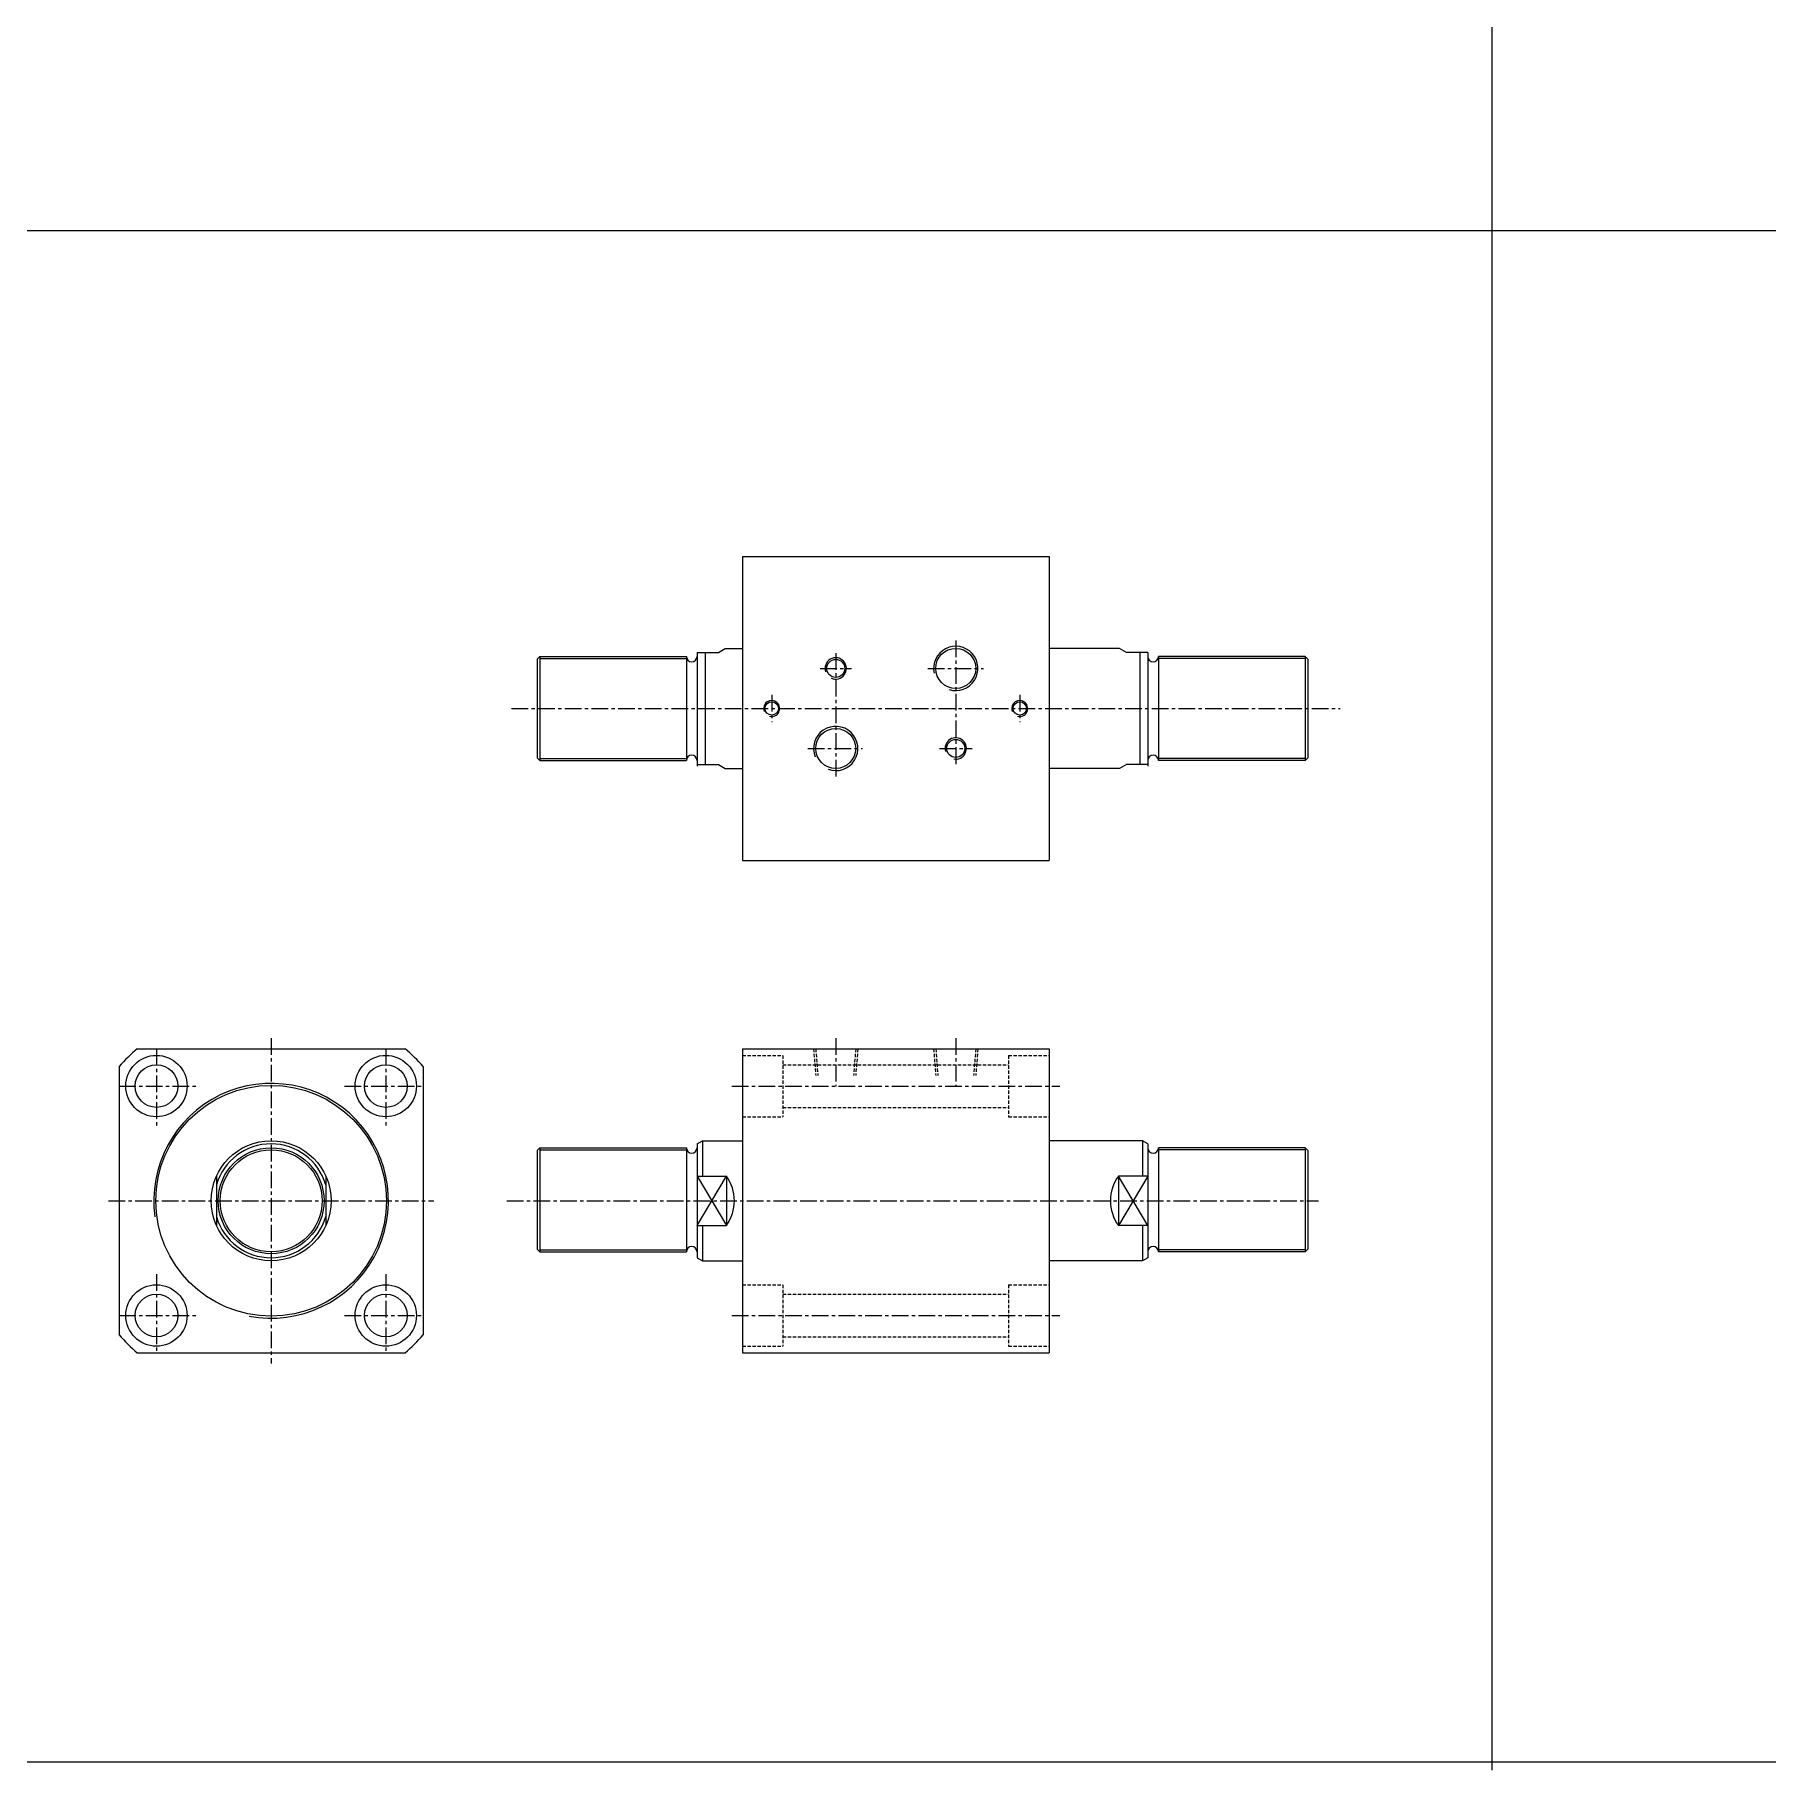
# Model space of a CAD drawing. Extents: x 0 to 4236, y -3 to 1298.
# Drawn here: x 2048 to 2698, y -3 to 647 of the extents above; entities that cross this region are included whole.
import ezdxf

# ---------------------------------------------------------------- set-up
doc = ezdxf.new("R2010")
doc.units = 0
doc.header["$LTSCALE"] = 5
doc.header["$MEASUREMENT"] = 0
doc.linetypes.add('CENTER', pattern=[2, 1.25, -0.25, 0.25, -0.25])
doc.linetypes.add('HIDDEN', pattern=[0.375, 0.25, -0.125])
doc.layers.get('0').update_dxf_attribs({"linetype": 'CONTINUOUS'})
doc.layers.add('HIDDEN', color=2, linetype='HIDDEN')
doc.layers.add('ML', color=3, linetype='CONTINUOUS')
doc.styles.add('GHS', font='romans', dxfattribs={"bigfont": 'ghs'})

msp = doc.modelspace()

# ---------------------------------------------------------------- linework, layer by layer
for p, q in [((2594, 1298), (2594, -3.03)), ((4236, 574), (0, 574)), ((4071.8, 574), (0, 574)), ((4236, 574), (0, 574)), ((2312.99, 451.96), (2312.99, 337.96)), ((2312.99, 451.96), (2427.99, 451.96)), ((2427.99, 451.96), (2427.99, 337.96)), ((2304, 415.96), (2306.59, 417.46)), ((2306.59, 417.46), (2312.99, 417.46)), ((2454.39, 417.46), (2427.99, 417.46)), ((2456.98, 415.96), (2454.39, 417.46)), ((2235.99, 413.46), (2236.99, 414.46)), ((2235.99, 413.46), (2235.99, 376.46)), ((2236.99, 414.46), (2291.99, 414.46)), ((2236.99, 414.46), (2236.99, 375.46)), ((2291.99, 414.46), (2291.99, 375.46)), ((2295.99, 415.96), (2295.99, 373.96)), ((2295.99, 415.96), (2304, 415.96)), ((2295.99, 415.96), (2295.99, 373.27)), ((2295.99, 415.96), (2295.99, 373.96)), ((2298.99, 415.96), (2298.99, 373.96)), ((2312.99, 409.96), (2312.99, 394.96)), ((2427.99, 409.96), (2427.99, 394.96)), ((2464.99, 415.96), (2456.98, 415.96)), ((2461.99, 415.96), (2461.99, 373.96)), ((2464.99, 415.96), (2464.99, 373.96)), ((2464.99, 415.96), (2464.99, 373.27)), ((2464.99, 415.96), (2464.99, 373.96)), ((2523.99, 414.46), (2468.99, 414.46)), ((2468.99, 414.46), (2468.99, 375.46)), ((2524.99, 413.46), (2523.99, 414.46)), ((2523.99, 414.46), (2523.99, 375.46)), ((2524.99, 413.46), (2524.99, 376.46)), ((2235.99, 376.46), (2236.99, 375.46)), ((2236.99, 375.46), (2291.99, 375.46)), ((2295.99, 373.96), (2304, 373.96)), ((2304, 373.96), (2306.59, 372.46)), ((2306.59, 372.46), (2312.99, 372.46)), ((2454.39, 372.46), (2427.99, 372.46)), ((2456.98, 373.96), (2454.39, 372.46)), ((2464.99, 373.96), (2456.98, 373.96)), ((2523.99, 375.46), (2468.99, 375.46)), ((2524.99, 376.46), (2523.99, 375.46)), ((2312.99, 337.96), (2427.99, 337.96)), ((2086.03, 267.43), (2186.57, 267.43)), ((2312.99, 267.43), (2312.99, 210.43)), ((2312.99, 267.43), (2427.99, 267.43)), ((2427.99, 267.43), (2427.99, 153.43)), ((2079.3, 260.7), (2079.3, 160.16)), ((2193.3, 260.7), (2193.3, 160.16)), ((2235.99, 229.28), (2236.99, 230.28)), ((2235.99, 229.28), (2235.99, 192.28)), ((2236.99, 230.28), (2291.99, 230.28)), ((2236.99, 230.28), (2236.99, 191.28)), ((2291.99, 230.28), (2291.99, 191.28)), ((2295.99, 231.78), (2297.99, 232.93)), ((2295.99, 231.78), (2295.99, 189.09)), ((2295.99, 231.78), (2295.99, 189.78)), ((2297.99, 232.93), (2312.99, 232.93)), ((2297.99, 232.93), (2297.99, 219.71)), ((2462.99, 232.93), (2427.99, 232.93)), ((2462.99, 232.93), (2462.99, 219.71)), ((2464.99, 231.78), (2462.99, 232.93)), ((2464.99, 231.78), (2464.99, 189.09)), ((2464.99, 231.78), (2464.99, 189.78)), ((2523.99, 230.28), (2468.99, 230.28)), ((2468.99, 230.28), (2468.99, 191.28)), ((2524.99, 229.28), (2523.99, 230.28)), ((2523.99, 230.28), (2523.99, 191.28)), ((2524.99, 229.28), (2524.99, 192.28)), ((2115.8, 219.71), (2115.8, 201.16)), ((2156.8, 219.71), (2156.8, 201.16)), ((2295.99, 219.71), (2306.99, 219.71)), ((2306.99, 219.71), (2306.99, 201.16)), ((2464.99, 219.71), (2453.99, 219.71)), ((2453.99, 219.71), (2453.99, 201.16)), ((2312.99, 210.43), (2312.99, 153.43)), ((2295.99, 201.16), (2306.99, 201.16)), ((2297.99, 201.16), (2297.99, 187.93)), ((2297.99, 197.18), (2297.99, 187.93)), ((2464.99, 201.16), (2453.99, 201.16)), ((2462.99, 201.16), (2462.99, 187.93)), ((2462.99, 197.18), (2462.99, 187.93)), ((2235.99, 192.28), (2236.99, 191.28)), ((2236.99, 191.28), (2291.99, 191.28)), ((2295.99, 189.09), (2297.99, 187.93)), ((2464.99, 189.09), (2462.99, 187.93)), ((2523.99, 191.28), (2468.99, 191.28)), ((2524.99, 192.28), (2523.99, 191.28)), ((2297.99, 187.93), (2312.99, 187.93)), ((2462.99, 187.93), (2427.99, 187.93)), ((2086.03, 153.43), (2186.57, 153.43)), ((2312.99, 153.43), (2427.99, 153.43)), ((4236, 0), (0, 0)), ((4071.8, 0), (0, 0))]:
    msp.add_line(p, q)
at = {"color": 3}
for p, q in [((2236.99, 413.71), (2292.14, 413.71)), ((2523.99, 413.71), (2468.84, 413.71)), ((2236.99, 376.21), (2292.14, 376.21)), ((2523.99, 376.21), (2468.84, 376.21)), ((2236.99, 229.53), (2292.14, 229.53)), ((2523.99, 229.53), (2468.84, 229.53)), ((2236.99, 192.03), (2292.14, 192.03)), ((2523.99, 192.03), (2468.84, 192.03))]:
    msp.add_line(p, q, dxfattribs=at)
at = {"color": 7}
for centre, radius in [((2392.99, 409.96), 7.5), ((2347.99, 409.96), 3.38), ((2323.99, 394.96), 2.5), ((2416.99, 394.96), 2.5), ((2347.99, 379.96), 7.5), ((2392.99, 379.96), 3.38), ((2136.3, 210.43), 43.25)]:
    msp.add_circle(centre, radius, dxfattribs=at)
for centre, radius in [((2093.3, 253.43), 11.5), ((2093.3, 253.43), 8), ((2179.3, 253.43), 11.5), ((2179.3, 253.43), 8), ((2136.3, 210.43), 22.5), ((2136.3, 210.43), 19.1), ((2093.3, 167.43), 11.5), ((2179.3, 167.43), 11.5), ((2093.3, 167.43), 8), ((2179.3, 167.43), 8)]:
    msp.add_circle(centre, radius)
for centre, radius, start, end in [((2293.99, 414.46), 2, 180, 0), ((2466.99, 414.46), 2, 180, 0), ((2293.99, 375.46), 2, 0, 180), ((2466.99, 375.46), 2, 0, 180), ((2136.3, 210.43), 76, 131.40962, 138.59038), ((2136.3, 210.43), 76, 41.40962, 48.59038), ((2136.3, 210.43), 21.35, 16.1784, 163.8216), ((2293.99, 230.28), 2, 180, 0), ((2466.99, 230.28), 2, 180, 0), ((2294.16, 210.43), 15.83, 324.14739, 35.85261), ((2466.82, 210.43), 15.83, 144.14739, 215.85261), ((2136.3, 210.43), 21.35, 196.1784, 343.8216), ((2293.99, 191.28), 2, 0, 180), ((2466.99, 191.28), 2, 0, 180), ((2136.3, 210.43), 76, 221.40962, 228.59038), ((2136.3, 210.43), 76, 311.40962, 318.59038)]:
    msp.add_arc(centre, radius, start, end)
at = {"layer": 'HIDDEN'}
for p, q in [((2339.69, 267.43), (2340.49, 257.43)), ((2340.49, 267.43), (2341.29, 257.43)), ((2355.49, 267.43), (2354.69, 257.43)), ((2356.29, 267.43), (2355.49, 257.43)), ((2384.69, 267.43), (2385.49, 257.43)), ((2385.49, 267.43), (2386.29, 257.43)), ((2400.49, 267.43), (2399.69, 257.43)), ((2401.29, 267.43), (2400.49, 257.43)), ((2312.99, 264.93), (2328.19, 264.93)), ((2328.19, 264.93), (2328.19, 241.93)), ((2328.19, 261.43), (2412.79, 261.43)), ((2412.79, 264.93), (2427.99, 264.93)), ((2412.79, 264.93), (2412.79, 241.93)), ((2312.99, 241.93), (2328.19, 241.93)), ((2328.19, 245.43), (2412.79, 245.43)), ((2412.79, 241.93), (2427.99, 241.93)), ((2312.99, 178.93), (2328.19, 178.93)), ((2328.19, 178.93), (2328.19, 155.93)), ((2412.79, 178.93), (2427.99, 178.93)), ((2412.79, 178.93), (2412.79, 155.93)), ((2328.19, 175.43), (2412.79, 175.43)), ((2328.19, 159.43), (2412.79, 159.43)), ((2312.99, 155.93), (2328.19, 155.93)), ((2412.79, 155.93), (2427.99, 155.93))]:
    msp.add_line(p, q, dxfattribs=at)
at = {"layer": 'ML', "color": 1, "linetype": 'CENTER'}
for p, q in [((2392.99, 420.39), (2392.99, 373.86)), ((2342.16, 409.96), (2353.92, 409.96)), ((2347.99, 415.73), (2347.99, 369.46)), ((2382.55, 409.96), (2403.38, 409.96)), ((2323.99, 400.06), (2323.99, 389.78)), ((2416.99, 400.06), (2416.99, 389.78)), ((2226.47, 394.96), (2537.08, 394.96)), ((2337.51, 379.96), (2358.09, 379.96)), ((2386.96, 379.96), (2399.21, 379.96)), ((2093.3, 267.43), (2093.3, 237.93)), ((2136.3, 271.43), (2136.3, 149.43)), ((2179.3, 267.43), (2179.3, 237.93)), ((2347.99, 271.43), (2347.99, 253.43)), ((2392.99, 271.43), (2392.99, 253.43)), ((2079.3, 253.43), (2108.8, 253.43)), ((2163.8, 253.43), (2193.3, 253.43)), ((2308.99, 253.43), (2431.99, 253.43)), ((2075.3, 210.43), (2197.3, 210.43)), ((2224.66, 210.43), (2529.06, 210.43)), ((2093.3, 182.93), (2093.3, 153.43)), ((2179.3, 182.93), (2179.3, 153.43)), ((2079.3, 167.43), (2108.8, 167.43)), ((2163.8, 167.43), (2193.3, 167.43)), ((2308.99, 167.43), (2431.99, 167.43))]:
    msp.add_line(p, q, dxfattribs=at)
at = {"layer": 'ML'}
for p, q in [((2295.99, 219.71), (2306.99, 201.16)), ((2295.99, 201.16), (2306.99, 219.71)), ((2464.99, 219.71), (2453.99, 201.16)), ((2464.99, 201.16), (2453.99, 219.71))]:
    msp.add_line(p, q, dxfattribs=at)
msp.add_circle((2136.3, 210.43), 19.85, dxfattribs=at)
for centre, radius, start, end in [((2392.99, 409.96), 8.3, 252.81437, 191.92691), ((2347.99, 409.96), 4, 245.37358, 198.83842), ((2323.99, 394.96), 3, 254.67946, 202.69658), ((2416.99, 394.96), 3, 254.67946, 202.69658), ((2347.99, 379.96), 8.3, 249.64809, 202.19642), ((2392.99, 379.96), 4, 259.03938, 197.26662), ((2136.3, 210.43), 44, 259.20964, 187.86062)]:
    msp.add_arc(centre, radius, start, end, dxfattribs=at)

# ---------------------------------------------------------------- texts
at = {"layer": 'ML', "color": 2, "char_height": 3, "style": 'GHS'}
for insert, attachment_point in [((2664.52, 474.52), 4), ((2271.95, 357.99), 6), ((2540.66, 326.56), 6)]:
    msp.add_mtext('\\A1;', dxfattribs=dict(at, insert=insert, attachment_point=attachment_point))

doc.saveas('drawing.dxf')
